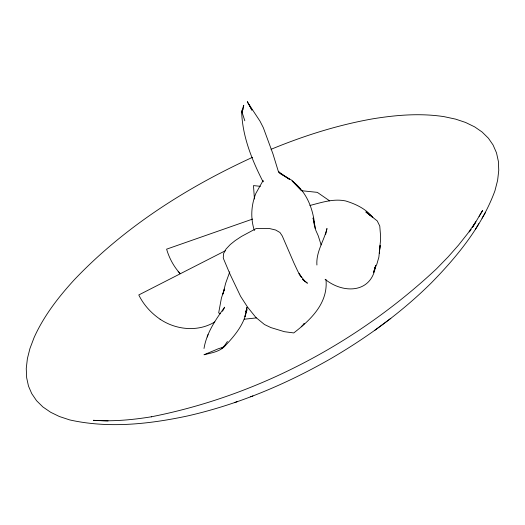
<?xml version="1.0" encoding="UTF-8"?>
<svg xmlns="http://www.w3.org/2000/svg" width="525" height="525" viewBox="0 0 525 525"><rect width="100%" height="100%" fill="white"/><g stroke="black" fill="none" stroke-linecap="round" stroke-linejoin="round"><path stroke-width="0.79" d="M325.986 279.635C328.269 303.194 310.715 319.817 293.751 332.929L284.465 331.708L270.959 327.607L264.469 324.529L255.813 317.389L247.59 307.145L240.568 296.29L230.062 274.26L223.611 258.969L223.263 257.723L223.624 253.516L226.065 249.014L230.304 244.512L235.148 240.621L241.441 236.453L256.22 228.519L269.66 228.585L275.678 230.022L279.969 232.509L282.253 235.948L293.869 262.841L297.918 271.504L301.501 277.41L298.935 273.63L304.743 281.052L307.407 283.211L302.393 279.254L304.9 281.229M245.634 313.504L244.965 316.634L246.665 309.573L245.844 311.738L247.118 309.803L245.766 311.332M245.976 311.935L246.98 307.243C245.674 323.059 234.701 335.797 224.208 346.802C218.63 352.006 211.011 352.964 203.989 354.762L218.262 348.784L223.473 347.137L221.878 348.246L224.674 345.502L227.417 341.486M325.631 234.491L326.977 228.5C324.069 240.844 315.932 251.81 316.916 265.013M204.002 348.488C206.574 332.896 215.585 319.699 224.654 307.184L222.541 311.266M374.423 269.574L373.59 272.423L375.145 267.481L374.633 268.866L376.766 264.462L378.866 257.191L380.408 241.507L380.52 235.266L379.772 226.072L377.252 220.933L365.984 211.988L372.862 217.56C366.155 208.983 355.852 204.035 345.614 200.944C333.441 198.417 321.615 202.499 309.921 205.472M374.633 268.866L375.67 265.309C372.179 293.134 343.737 294.387 325.106 279.293M224.411 289.163L222.915 294.072L225.619 283.342L229.799 271.793M224.378 289.196L221.419 298.049L218.676 312.867L220.52 313.779M207.218 337.004L208.058 334.582M252.61 157.283C186.887 187.386 124.497 227.03 74.438 279.622L74.255 279.818C58.38 297.157 43.752 316.037 34.079 337.601L29.951 348.508L27.398 358.582L26.25 368.498L26.67 377.803L28.475 386.052L31.717 393.579L36.566 400.713L42.899 406.96L50.649 412.269L59.364 416.502L69.7 419.915C108.406 428.584 148.864 424.18 187.287 416.01C237.982 404.526 286.427 384.162 331.419 358.286C367.369 337.24 401.369 312.533 431.032 283.185C457.314 256.449 481.891 226.334 494.944 190.765L497.621 180.331L498.75 170.415L498.402 161.503L496.506 152.86L493.067 144.972L488.401 138.213L482.055 131.972L474.639 126.866L465.577 122.456L455.608 119.129L444.091 116.655C420.525 113.039 396.526 114.962 373.111 118.775L372.848 118.814C337.877 124.97 303.844 135.758 271.064 149.31M479.082 216.379L482.554 210.564L472.553 227.332L475.853 221.812L467.834 233.343L458.542 245.096L448.225 256.797L436.557 268.78C357.577 342.753 257.677 395.876 151.312 416.798L151.567 416.752C132.346 419.908 112.809 421.654 93.332 420.308L108.091 420.938M475.479 229.228L478.82 223.643M482.062 218.183L485.572 212.303M469.337 231.952L471.174 229.313M303.463 324.45L304.297 323.525L301.238 326.773M374.968 330.179L390.83 318.36M214.823 321.91C198.227 332.168 176.157 329.995 160.282 319.344L160.118 319.226M225.258 250.799L138.784 294.952C143.574 304.835 151.22 313.202 160.282 319.344M234.347 402.688L237.195 401.664M250.622 396.762L252.919 395.948M252.617 219.063L166.609 249.165C169.234 258.208 173.867 266.739 180.232 273.696M244.269 319.207L256.417 317.914M260.413 186.329L253.483 185.594L254.441 199.041M300.727 190.621L317.336 192.367L329.667 200.878M365.984 211.988L370.118 215.27M278.775 171.931L289.59 179.373L280.252 173.493L278.585 171.964M178.139 271.386L180.226 273.669M248.778 104.718L247.373 101.614L251.954 110.158L248.975 104.442L259.987 121.144L263.287 127.601L272.961 153.904L278.224 171.045L280.252 173.493L291.703 180.219L300.53 189.551L292.143 180.974C307.315 192.321 313.668 210.052 315 228.349M244.821 120.783L241.762 111.326L243.738 105.276L243.16 109.088L241.677 112.107C242.498 136.684 252.033 160.204 263.084 181.853L263.077 180.561L255.819 193.469C251.147 205.341 250.359 218.374 254.395 230.521M321.142 244.926L318.229 235.777L315.787 230.304L313.09 218L314.501 225.98M241.723 111.313L241.677 112.107L242.747 109.312L241.815 112.836L241.762 111.326M380.087 245.661L379.319 253.037L380.087 245.661"/></g></svg>
